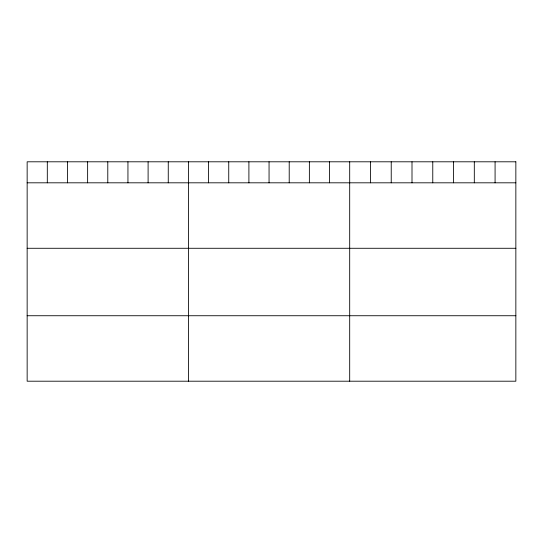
<?xml version="1.0" encoding="UTF-8"?>
<svg xmlns="http://www.w3.org/2000/svg" width="543" height="543" viewBox="0 0 543 543"><rect width="100%" height="100%" fill="white"/><g stroke="black" fill="none" stroke-linecap="round" stroke-linejoin="round"><path stroke-width="0.81" d="M27.15 182.815L515.85 182.815M27.15 248.28L515.85 248.28M27.15 315.734L515.85 315.734M495.08 161.8L495.08 182.815M474.31 161.8L474.31 182.815M453.541 161.8L453.541 182.815M432.771 161.8L432.771 182.815M412.001 161.8L412.001 182.815M391.231 161.8L391.231 182.815M370.462 161.8L370.462 182.815M349.692 161.8L349.692 381.2M329.533 161.8L329.533 182.815M309.374 161.8L309.374 182.815M289.215 161.8L289.215 182.815M269.056 161.8L269.056 182.815M248.898 161.8L248.898 182.815M228.739 161.8L228.739 182.815M208.58 161.8L208.58 182.815M188.421 161.8L188.421 381.2M168.262 161.8L168.262 182.815M148.103 161.8L148.103 182.815M127.944 161.8L127.944 182.815M107.785 161.8L107.785 182.815M87.627 161.8L87.627 182.815M67.468 161.8L67.468 182.815M47.309 161.8L47.309 182.815M515.85 161.8L27.15 161.8L27.15 381.2L515.85 381.2L515.85 161.8"/></g></svg>
